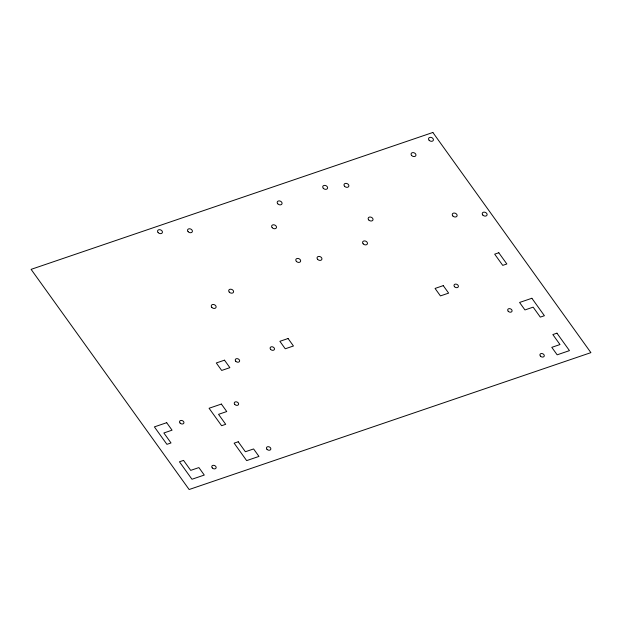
<?xml version="1.0" encoding="UTF-8"?>
<svg xmlns="http://www.w3.org/2000/svg" width="622" height="622" viewBox="0 0 622 622"><rect width="100%" height="100%" fill="white"/><g stroke="black" fill="none" stroke-linecap="round" stroke-linejoin="round"><path stroke-width="0.93" d="M432.865 132.478L31.1 269.365L189.135 489.522L590.9 352.635L432.865 132.478M498.79 252.757L494.684 254.157L502.739 265.376L506.844 263.977L498.79 252.757M224.503 360.177L216.3 362.968L221.673 370.448L229.876 367.656L224.503 360.177M288.079 338.516L279.877 341.307L285.249 348.786L293.452 345.995L288.079 338.516M443.261 285.638L435.058 288.437L440.43 295.916L448.633 293.118L443.261 285.638M166.688 422.696L154.38 426.886L166.914 444.341L171.011 442.942L163.858 432.974L172.061 430.175L166.688 422.696M221.378 404.067L209.07 408.257L221.603 425.712L225.7 424.313L218.547 414.338L226.75 411.546L221.378 404.067M531.88 298.272L519.572 302.463L524.945 309.943L533.147 307.144L540.308 317.119L544.405 315.719L531.88 298.272M183.544 460.397L179.439 461.796L191.965 479.251L204.273 475.06L198.9 467.581L190.697 470.372L183.544 460.397M238.234 441.768L234.129 443.159L246.654 460.614L258.962 456.424L253.597 448.944L245.387 451.735L238.234 441.768M556.939 333.174L552.834 334.574L559.994 344.549L551.792 347.34L557.157 354.82L569.464 350.629L556.939 333.174M454.511 286.711A2.294 1.687 23.4 0 0 458.274 286.859A2.294 1.687 23.4 0 0 455.817 284.091A2.294 1.687 23.4 0 0 454.511 286.711M540.409 356.118A2.294 1.687 23.4 0 0 544.172 356.266A2.294 1.687 23.4 0 0 541.715 353.506A2.294 1.687 23.4 0 0 540.409 356.118M266.962 449.294A2.294 1.687 23.4 0 0 270.725 449.434A2.294 1.687 23.4 0 0 268.269 446.674A2.294 1.687 23.4 0 0 266.962 449.294M508.197 311.241A2.294 1.687 23.4 0 0 511.96 311.389A2.294 1.687 23.4 0 0 509.504 308.621A2.294 1.687 23.4 0 0 508.197 311.241M234.751 404.409A2.294 1.687 23.4 0 0 238.514 404.557A2.294 1.687 23.4 0 0 236.057 401.796A2.294 1.687 23.4 0 0 234.751 404.409M211.807 307.369A2.542 1.874 23.4 0 0 215.982 307.532A2.542 1.874 23.4 0 0 213.253 304.461A2.542 1.874 23.4 0 0 211.807 307.369M229.269 292.115A2.542 1.874 23.4 0 0 233.444 292.278A2.542 1.874 23.4 0 0 230.715 289.199A2.542 1.874 23.4 0 0 229.269 292.115M323.284 188.279A2.542 1.874 23.4 0 0 327.467 188.443A2.542 1.874 23.4 0 0 324.731 185.372A2.542 1.874 23.4 0 0 323.284 188.279M368.714 219.931A2.542 1.874 23.4 0 0 372.897 220.095A2.542 1.874 23.4 0 0 370.168 217.016A2.542 1.874 23.4 0 0 368.714 219.931M411.64 155.5A2.542 1.874 23.4 0 0 415.815 155.663A2.542 1.874 23.4 0 0 413.086 152.592A2.542 1.874 23.4 0 0 411.64 155.5M272.187 227.683A2.542 1.874 23.4 0 0 276.362 227.846A2.542 1.874 23.4 0 0 273.633 224.775A2.542 1.874 23.4 0 0 272.187 227.683M363.147 243.816A2.542 1.874 23.4 0 0 367.33 243.98A2.542 1.874 23.4 0 0 364.601 240.908A2.542 1.874 23.4 0 0 363.147 243.816M188.093 231.664A2.542 1.874 23.4 0 0 192.268 231.827A2.542 1.874 23.4 0 0 189.539 228.756A2.542 1.874 23.4 0 0 188.093 231.664M296.344 261.341A2.542 1.874 23.4 0 0 300.527 261.504A2.542 1.874 23.4 0 0 297.798 258.433A2.542 1.874 23.4 0 0 296.344 261.341M452.816 215.943A2.542 1.874 23.4 0 0 456.991 216.106A2.542 1.874 23.4 0 0 454.262 213.035A2.542 1.874 23.4 0 0 452.816 215.943M344.557 186.266A2.542 1.874 23.4 0 0 348.74 186.429A2.542 1.874 23.4 0 0 346.003 183.358A2.542 1.874 23.4 0 0 344.557 186.266M158.112 232.574A2.542 1.874 23.4 0 0 162.295 232.737A2.542 1.874 23.4 0 0 159.559 229.666A2.542 1.874 23.4 0 0 158.112 232.574M482.789 215.041A2.542 1.874 23.4 0 0 486.972 215.204A2.542 1.874 23.4 0 0 484.243 212.133A2.542 1.874 23.4 0 0 482.789 215.041M429.102 140.238A2.542 1.874 23.4 0 0 433.277 140.401A2.542 1.874 23.4 0 0 430.548 137.33A2.542 1.874 23.4 0 0 429.102 140.238M317.617 259.335A2.542 1.874 23.4 0 0 321.799 259.498A2.542 1.874 23.4 0 0 319.07 256.419A2.542 1.874 23.4 0 0 317.617 259.335M277.754 203.791A2.542 1.874 23.4 0 0 281.937 203.954A2.542 1.874 23.4 0 0 279.2 200.883A2.542 1.874 23.4 0 0 277.754 203.791M212.273 467.923A2.294 1.687 23.4 0 0 216.036 468.071A2.294 1.687 23.4 0 0 213.579 465.303A2.294 1.687 23.4 0 0 212.273 467.923M180.061 423.046A2.294 1.687 23.4 0 0 183.817 423.193A2.294 1.687 23.4 0 0 181.36 420.425A2.294 1.687 23.4 0 0 180.061 423.046M235.754 361.25A2.294 1.687 23.4 0 0 239.517 361.39A2.294 1.687 23.4 0 0 237.06 358.63A2.294 1.687 23.4 0 0 235.754 361.25M270.617 349.37A2.294 1.687 23.4 0 0 274.38 349.51A2.294 1.687 23.4 0 0 271.923 346.749A2.294 1.687 23.4 0 0 270.617 349.37"/></g></svg>
